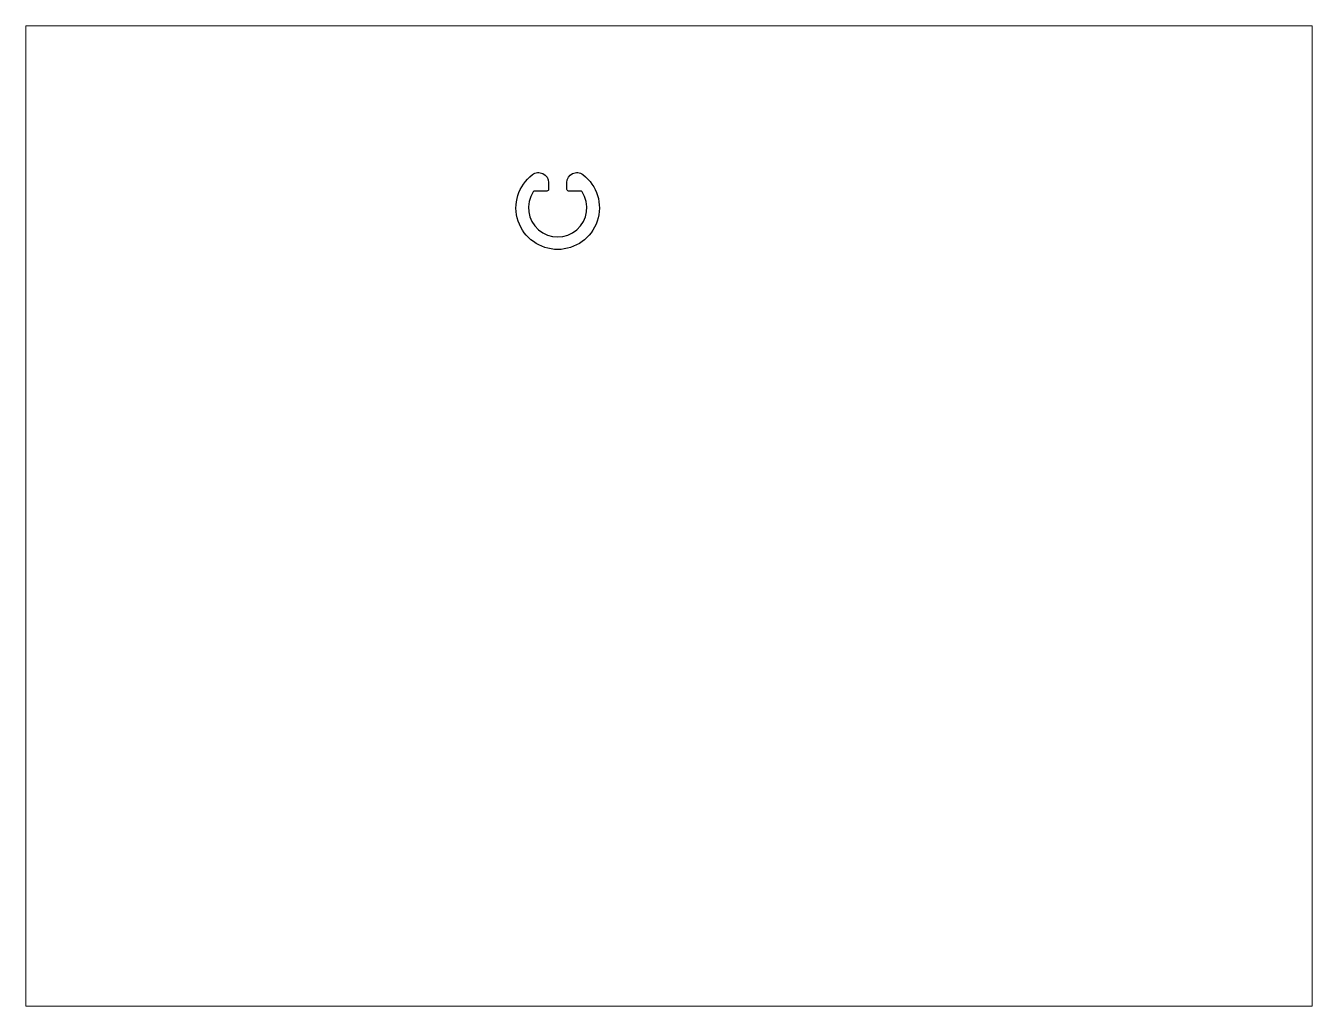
# Paper-space layout 'Layout1' of a CAD drawing. Extents: x 27 to 240, y 20 to 183.
# The model-space entities are those that its viewports show. They can reach past a viewport. Long polylines and large blocks are cut down to what shows.
import ezdxf

# ---------------------------------------------------------------- set-up
doc = ezdxf.new("R2010")
doc.units = 0
doc.header["$LTSCALE"] = 15
doc.layers.get('0').update_dxf_attribs({"linetype": 'CONTINUOUS'})

msp = doc.modelspace()

# ---------------------------------------------------------------- linework, layer by layer
at = {"color": 0, "linetype": 'CONTINUOUS', "ltscale": 0.05}
msp.add_lwpolyline([(164.7, 232.63, -2.967346), (149.57, 232.63, -0.620315), (154.39, 230.24), (154.39, 228.18, -0.414214), (153.89, 227.68), (150.22, 227.68, 0.253709), (149.8, 227.46, 1.843909), (164.47, 227.46, 0.253709), (164.05, 227.68), (160.39, 227.68, -0.414214), (159.89, 228.18), (159.89, 230.24, -0.620315)], format="xyb", close=True, dxfattribs=at)

psp = doc.layouts.get("Layout1")

# ---------------------------------------------------------------- viewports
at = {"layer": '0', "color": 0, "linetype": 'BYBLOCK', "ltscale": 0.05}
psp.add_viewport(center=(133.35, 101.6), size=(213.36, 162.56), view_center_point=(190.51, 130.3), view_height=293.8955, dxfattribs=at)

doc.saveas('drawing.dxf')
